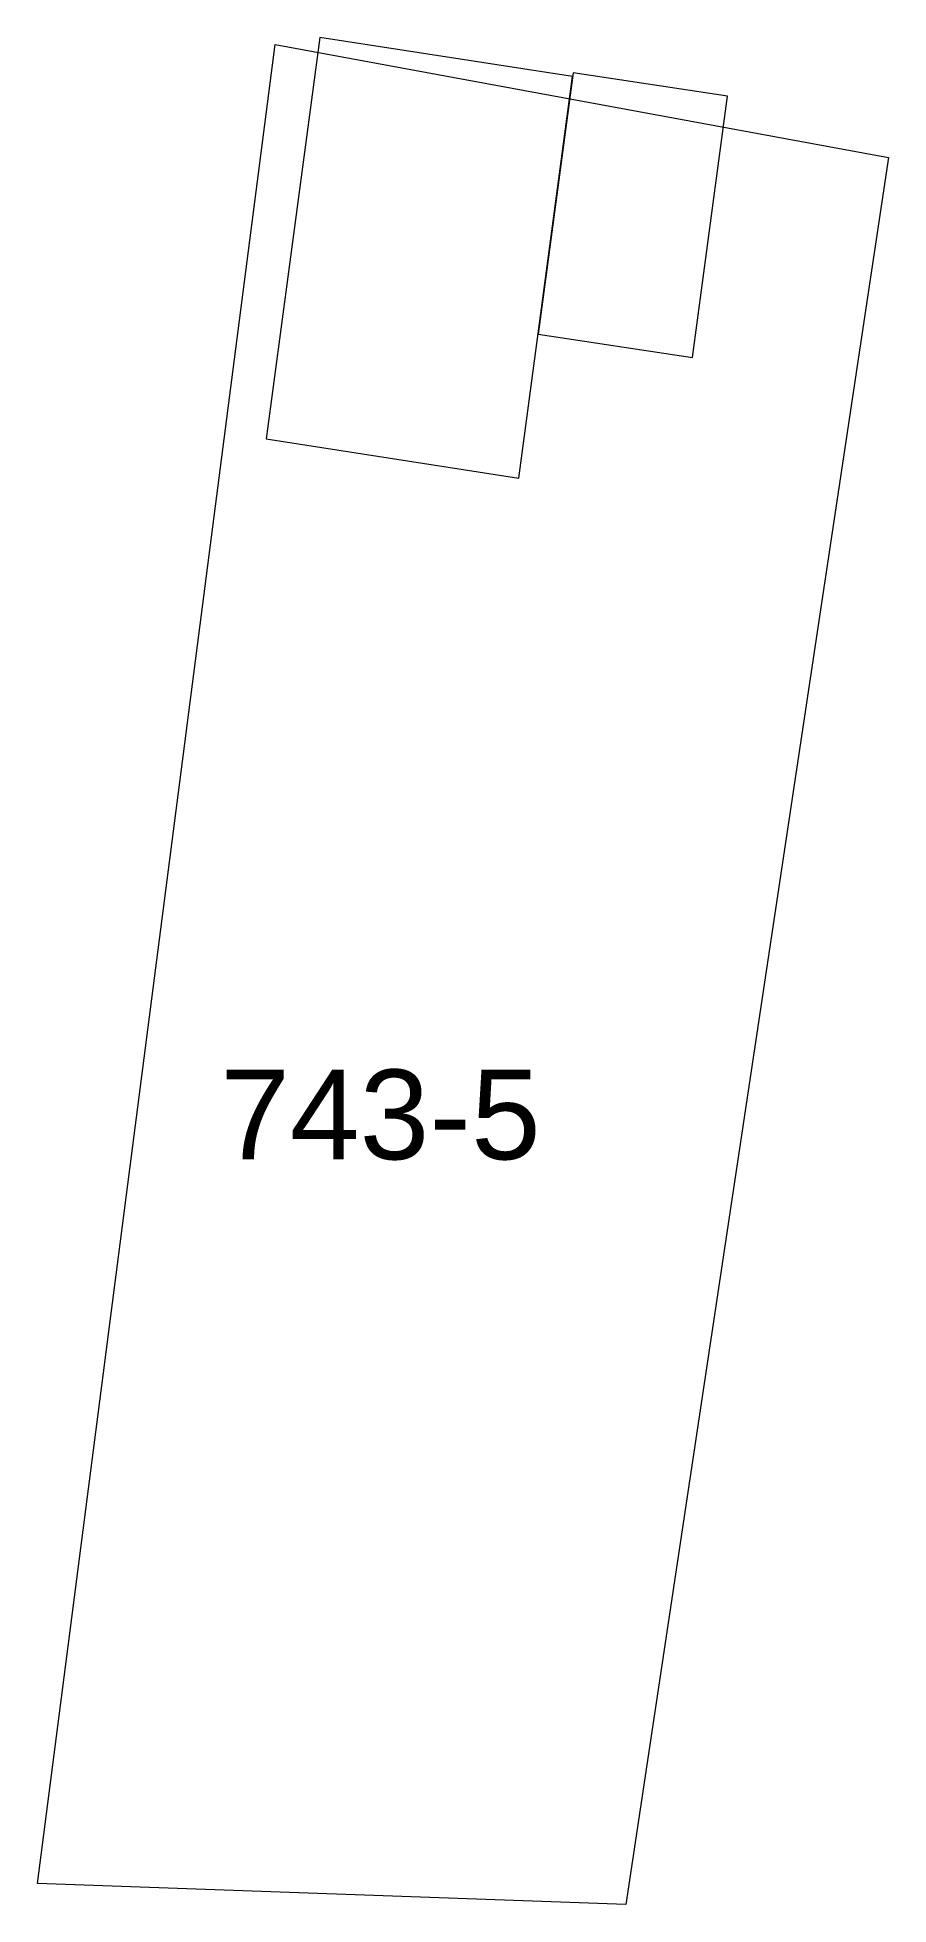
# Model space of a CAD drawing. Header units: metres. Extents: x 7511655.2 to 7511678.9, y 4691922 to 4691974.
import ezdxf
from ezdxf.enums import TextEntityAlignment as Align

# ---------------------------------------------------------------- set-up
doc = ezdxf.new("R2010")
doc.units = ezdxf.units.M
doc.layers.add('kati 0', color=1, linetype='Continuous', lineweight=0)
doc.layers.add('Parcela baze', color=7, linetype='Continuous', lineweight=0)
doc.layers.add('Nr Parceles Baze', color=7, linetype='Continuous')
doc.styles.get("Standard").update_dxf_attribs({"font": 'arial.ttf'})

msp = doc.modelspace()

# ---------------------------------------------------------------- linework, layer by layer
at = {"layer": 'kati 0', "elevation": 617.137, "flags": 128}
for points in [[(7511670.1, 4691972.931), (7511663.059, 4691974.027), (7511661.565, 4691962.832), (7511668.606, 4691961.736)], [(7511670.116, 4691973.04), (7511669.142, 4691965.75), (7511673.444, 4691965.103), (7511674.419, 4691972.392)]]:
    msp.add_lwpolyline(points, close=True, dxfattribs=at)
at = {"layer": 'Parcela baze', "flags": 128}
msp.add_lwpolyline([(7511678.908, 4691970.678), (7511671.585, 4691921.977), (7511655.19, 4691922.563), (7511661.815, 4691973.831)], close=True, dxfattribs=at)

# ---------------------------------------------------------------- texts
at = {"layer": 'Nr Parceles Baze'}
msp.add_text('743-5', height=2.5, dxfattribs=at).set_placement((7511664.75, 4691944.003), align=Align.MIDDLE_CENTER)

doc.saveas('drawing.dxf')
